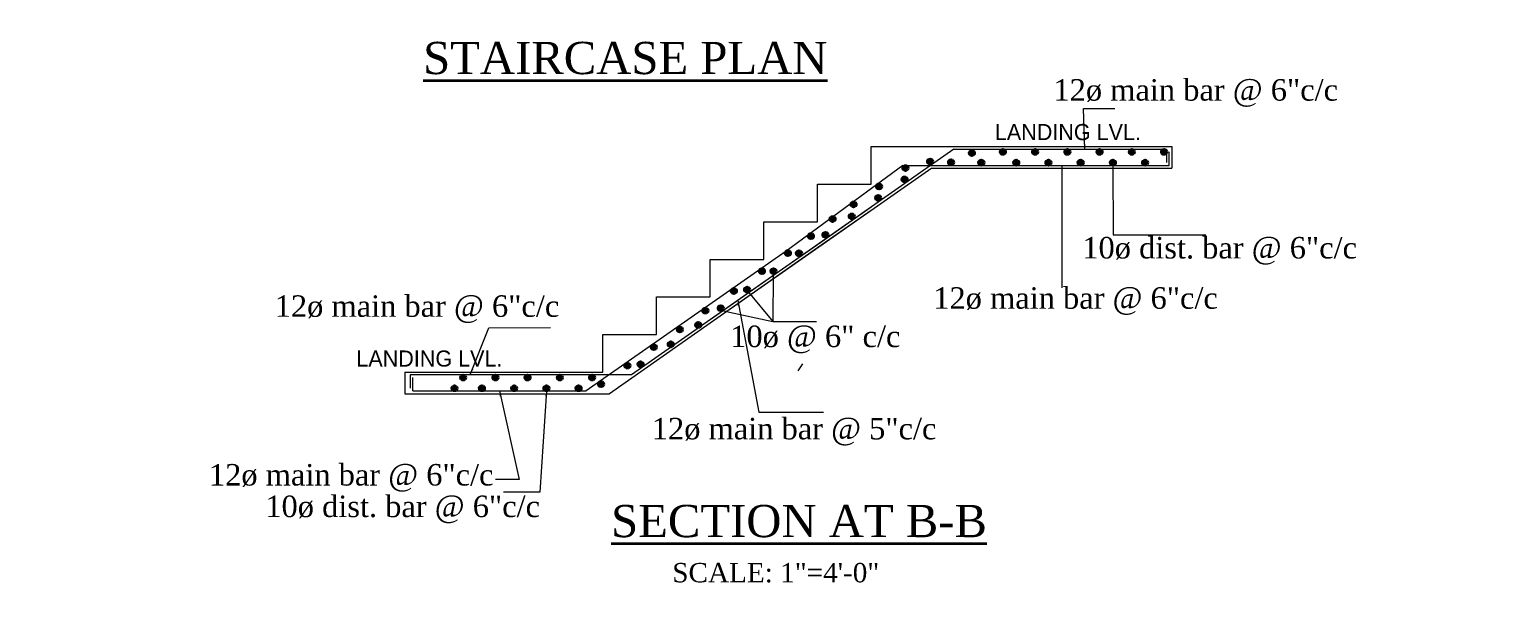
# Model space of a CAD drawing. Header units: inches. Extents: x -12071822 to 12321209, y -1222525 to 1319227.
# Drawn here: x 126614 to 127161, y 49677 to 49889 of the extents above; entities that cross this region are included whole.
import ezdxf
from ezdxf.enums import TextEntityAlignment as Align

# ---------------------------------------------------------------- set-up
doc = ezdxf.new("R2010")
doc.units = ezdxf.units.IN
doc.header["$MEASUREMENT"] = 0
for name, color, linetype, lineweight in [('Hatch', 9, 'Continuous', 9), ('stair', 132, 'Continuous', 13), ('TEXT', 255, 'Continuous', 35), ('WALL SEC', 2, 'Continuous', 35), ('Windows', 151, 'Continuous', 15)]:
    doc.layers.add(name, color=color, linetype=linetype, lineweight=lineweight)
doc.styles.add('NIR', font='COPRGTL.TTF')
doc.styles.get("Standard").update_dxf_attribs({"font": 'arial.ttf'})
doc.styles.add('TIMES', font='times.ttf')
doc.dimstyles.new('Copy of Standard', dxfattribs={"dimtxt": 12, "dimasz": 4, "dimexe": 0, "dimexo": 6, "dimgap": 3, "dimtad": 1, "dimdec": 0, "dimzin": 0, "dimdsep": 46, "dimlunit": 4, "dimtxsty": 'Standard', "dimblk": 'ARCHTICK', "dimcen": 0.09, "dimdle": 3, "dimclrd": 256, "dimadec": 0, "dimazin": 0, "dimtfac": 1, "dimtdec": 0, "dimtofl": 0, "dimtmove": 0, "dimatfit": 3, "dimfxl": 1, "dimfxlon": 1, "dimtolj": 1, "dimtzin": 0, "dimlwd": -1, "dimarcsym": 0})

# ---------------------------------------------------------------- blocks, each defined once
blk = doc.blocks.new('_ArchTick')
at = {"color": 0, "linetype": 'ByBlock', "const_width": 0.15}
blk.add_lwpolyline([(-0.5, -0.5), (0.5, 0.5)], dxfattribs=at)

msp = doc.modelspace()

# ---------------------------------------------------------------- hatches: boundary and pattern name
at = {"layer": 'WALL SEC'}
for points in [[(126963.9, 49843.32, 0.407959), (126964.88, 49842.32), (126964.92, 49842.32, 0.407959), (126965.9, 49843.32, 1)], [(126975.43, 49843.75, 0.407959), (126976.41, 49842.75), (126976.45, 49842.75, 0.407959), (126977.43, 49843.75, 1)], [(126987.43, 49843.75, 0.407959), (126988.41, 49842.75), (126988.45, 49842.75, 0.407959), (126989.43, 49843.75, 1)], [(126999.43, 49843.75, 0.407959), (127000.41, 49842.75), (127000.45, 49842.75, 0.407959), (127001.43, 49843.75, 1)], [(127011.43, 49843.75, 0.407959), (127012.41, 49842.75), (127012.45, 49842.75, 0.407959), (127013.43, 49843.75, 1)], [(127023.43, 49843.75, 0.407959), (127024.41, 49842.75), (127024.45, 49842.75, 0.407959), (127025.43, 49843.75, 1)], [(127035.43, 49843.75, 0.407959), (127036.41, 49842.75), (127036.45, 49842.75, 0.407959), (127037.43, 49843.75, 1)], [(126939.13, 49837.75, 0.407959), (126940.11, 49836.75), (126940.15, 49836.75, 0.407959), (126941.13, 49837.75, 1)], [(126948.3, 49840.16, 0.407959), (126949.28, 49839.16), (126949.32, 49839.16, 0.407959), (126950.3, 49840.16, 1)], [(126956.11, 49839.86, 0.407959), (126957.09, 49838.86), (126957.13, 49838.86, 0.407959), (126958.11, 49839.86, 1)], [(126967.39, 49839.75, 0.407959), (126968.37, 49838.75), (126968.41, 49838.75, 0.407959), (126969.39, 49839.75, 1)], [(126980.39, 49839.75, 0.407959), (126981.37, 49838.75), (126981.41, 49838.75, 0.407959), (126982.39, 49839.75, 1)], [(126992.39, 49839.75, 0.407959), (126993.37, 49838.75), (126993.41, 49838.75, 0.407959), (126994.39, 49839.75, 1)], [(127004.39, 49839.75, 0.407959), (127005.37, 49838.75), (127005.41, 49838.75, 0.407959), (127006.39, 49839.75, 1)], [(127016.39, 49839.75, 0.407959), (127017.37, 49838.75), (127017.41, 49838.75, 0.407959), (127018.39, 49839.75, 1)], [(127028.39, 49839.75, 0.407959), (127029.37, 49838.75), (127029.41, 49838.75, 0.407959), (127030.39, 49839.75, 1)], [(126938.81, 49833.52, 0.407959), (126939.79, 49832.52), (126939.83, 49832.52, 0.407959), (126940.81, 49833.52, 1)], [(126929.3, 49830.86, 0.407959), (126930.28, 49829.86), (126930.32, 49829.86, 0.407959), (126931.3, 49830.86, 1)], [(126919.81, 49824.22, 0.407959), (126920.79, 49823.22), (126920.83, 49823.22, 0.407959), (126921.81, 49824.22, 1)], [(126928.98, 49826.64, 0.407959), (126929.96, 49825.64), (126930, 49825.64, 0.407959), (126930.98, 49826.64, 1)], [(126911.99, 49818.77, 0.407959), (126912.97, 49817.77), (126913.02, 49817.77, 0.407959), (126913.99, 49818.77, 1)], [(126919.15, 49819.76, 0.407959), (126920.13, 49818.76), (126920.17, 49818.76, 0.407959), (126921.15, 49819.76, 1)], [(126903.95, 49812.4, 0.407959), (126904.93, 49811.4), (126904.97, 49811.4, 0.407959), (126905.95, 49812.4, 1)], [(126909.32, 49812.87, 0.407959), (126910.29, 49811.87), (126910.34, 49811.87, 0.407959), (126911.32, 49812.87, 1)], [(126895.37, 49806.06, 0.407959), (126896.35, 49805.06), (126896.39, 49805.06, 0.407959), (126897.37, 49806.06, 1)], [(126899.49, 49805.99, 0.407959), (126900.46, 49804.99), (126900.51, 49804.99, 0.407959), (126901.49, 49805.99, 1)], [(126885.7, 49799.35, 0.407959), (126886.68, 49798.35), (126886.72, 49798.35, 0.407959), (126887.7, 49799.35, 1)], [(126889.99, 49799.35, 0.407959), (126890.97, 49798.35), (126891.01, 49798.35, 0.407959), (126891.99, 49799.35, 1)], [(126875.27, 49791.95, 0.407959), (126876.24, 49790.95), (126876.29, 49790.95, 0.407959), (126877.27, 49791.95, 1)], [(126880.16, 49792.47, 0.407959), (126881.14, 49791.47), (126881.18, 49791.47, 0.407959), (126882.16, 49792.47, 1)], [(126864.62, 49784.66, 0.407959), (126865.6, 49783.66), (126865.64, 49783.66, 0.407959), (126866.62, 49784.66, 1)], [(126870.33, 49785.58, 0.407959), (126871.31, 49784.58), (126871.35, 49784.58, 0.407959), (126872.33, 49785.58, 1)], [(126855.11, 49777.63, 0.407959), (126856.09, 49776.63), (126856.13, 49776.63, 0.407959), (126857.11, 49777.63, 1)], [(126861.99, 49779.32, 0.407959), (126862.97, 49778.32), (126863.01, 49778.32, 0.407959), (126863.99, 49779.32, 1)], [(126851.72, 49772.11, 0.407959), (126852.69, 49771.11), (126852.74, 49771.11, 0.407959), (126853.72, 49772.11, 1)], [(126845.43, 49771.07, 0.407959), (126846.41, 49770.07), (126846.46, 49770.07, 0.407959), (126847.43, 49771.07, 1)], [(126835.6, 49764.19, 0.407959), (126836.58, 49763.19), (126836.63, 49763.19, 0.407959), (126837.6, 49764.19, 1)], [(126840.5, 49764.7, 0.407959), (126841.48, 49763.7), (126841.52, 49763.7, 0.407959), (126842.5, 49764.7, 1)], [(126771.2, 49755.75, 0.407959), (126772.18, 49754.75), (126772.22, 49754.75, 0.407959), (126773.2, 49755.75, 1)], [(126774.43, 49759.75, 0.407959), (126775.41, 49758.75), (126775.45, 49758.75, 0.407959), (126776.43, 49759.75, 1)], [(126781.43, 49755.75, 0.407959), (126782.41, 49754.75), (126782.45, 49754.75, 0.407959), (126783.43, 49755.75, 1)], [(126786.43, 49759.75, 0.407959), (126787.41, 49758.75), (126787.45, 49758.75, 0.407959), (126788.43, 49759.75, 1)], [(126793.43, 49755.75, 0.407959), (126794.41, 49754.75), (126794.45, 49754.75, 0.407959), (126795.43, 49755.75, 1)], [(126798.43, 49759.75, 0.407959), (126799.41, 49758.75), (126799.45, 49758.75, 0.407959), (126800.43, 49759.75, 1)], [(126805.43, 49755.75, 0.407959), (126806.41, 49754.75), (126806.45, 49754.75, 0.407959), (126807.43, 49755.75, 1)], [(126810.43, 49759.75, 0.407959), (126811.41, 49758.75), (126811.45, 49758.75, 0.407959), (126812.43, 49759.75, 1)], [(126817.43, 49755.75, 0.407959), (126818.41, 49754.75), (126818.45, 49754.75, 0.407959), (126819.43, 49755.75, 1)], [(126822.43, 49759.75, 0.407959), (126823.41, 49758.75), (126823.45, 49758.75, 0.407959), (126824.43, 49759.75, 1)], [(126825.77, 49757.31, 0.407959), (126826.75, 49756.31), (126826.79, 49756.31, 0.407959), (126827.77, 49757.31, 1)]]:
    msp.add_hatch(color=256, dxfattribs=at).paths.add_polyline_path(points)

# ---------------------------------------------------------------- linework, layer by layer
at = {"layer": 'Hatch'}
msp.add_line((126998.43, 49838.75), (126998.43, 49793.18), dxfattribs=at)
msp.add_lwpolyline([(127017.39, 49838.75), (127017.43, 49812.93), (127051.97, 49812.93)], dxfattribs=at)
at = {"layer": 'stair'}
for p, q in [((126958.17, 49844.75), (126867.39, 49781.21)), ((126947.39, 49845.75), (127039.39, 49845.75)), ((126958.17, 49844.75), (127037.39, 49844.75)), ((127037.39, 49844.75), (127037.39, 49839.75)), ((127039.39, 49845.75), (127039.39, 49837.75)), ((126939.16, 49838.75), (126895.68, 49806.83)), ((126939.16, 49838.75), (127038.39, 49838.75)), ((127038.39, 49838.75), (127038.39, 49843.75)), ((126949.91, 49837.75), (126867.39, 49779.99)), ((126949.91, 49837.75), (127039.39, 49837.75)), ((126927.39, 49823.21), (126907.39, 49809.21)), ((126927.39, 49821.99), (126907.39, 49807.99)), ((126895.68, 49806.83), (126821.29, 49754.75)), ((126907.39, 49809.21), (126887.39, 49795.21)), ((126907.39, 49807.99), (126887.39, 49793.99)), ((126887.39, 49795.21), (126838.17, 49760.75)), ((126887.39, 49793.99), (126829.91, 49753.75)), ((126901.79, 49764.83), (126900.09, 49762.25)), ((126753.65, 49761.75), (126753.65, 49753.75)), ((126753.65, 49761.75), (126827.39, 49761.75)), ((126838.17, 49760.75), (126755.69, 49760.75)), ((126755.69, 49760.75), (126755.69, 49755.75)), ((126756.65, 49754.75), (126756.65, 49759.75)), ((126753.65, 49753.75), (126829.91, 49753.75)), ((126756.65, 49754.75), (126821.29, 49754.75))]:
    msp.add_line(p, q, dxfattribs=at)
for points in [[(126927.39, 49831.75), (126927.39, 49845.75), (126947.39, 49845.75)], [(126907.39, 49817.75), (126907.39, 49831.75), (126927.39, 49831.75)], [(126887.39, 49803.75), (126887.39, 49817.75), (126907.39, 49817.75)], [(126867.39, 49789.75), (126867.39, 49803.75), (126887.39, 49803.75)], [(126847.39, 49775.75), (126847.39, 49789.75), (126867.39, 49789.75)], [(126827.39, 49761.75), (126827.39, 49775.75), (126847.39, 49775.75)]]:
    msp.add_lwpolyline(points, dxfattribs=at)
at = {"layer": 'WALL SEC'}
for centre in [(126964.9, 49843.32), (126976.43, 49843.75), (126988.43, 49843.75), (127000.43, 49843.75), (127012.43, 49843.75), (127024.43, 49843.75), (127036.43, 49843.75), (126940.13, 49837.75), (126949.3, 49840.17), (126957.11, 49839.87), (126968.39, 49839.75), (126981.39, 49839.75), (126993.39, 49839.75), (127005.39, 49839.75), (127017.39, 49839.75), (127029.39, 49839.75), (126939.81, 49833.52), (126930.3, 49830.87), (126920.81, 49824.22), (126929.98, 49826.64), (126912.99, 49818.77), (126920.15, 49819.76), (126904.95, 49812.41), (126910.32, 49812.88), (126896.37, 49806.07), (126900.49, 49806), (126886.7, 49799.35), (126890.99, 49799.35), (126876.27, 49791.96), (126881.16, 49792.47), (126865.62, 49784.67), (126871.33, 49785.59), (126856.11, 49777.64), (126862.99, 49779.33), (126852.72, 49772.12), (126846.43, 49771.07), (126836.6, 49764.19), (126841.5, 49764.71), (126772.2, 49755.75), (126775.43, 49759.75), (126782.43, 49755.75), (126787.43, 49759.75), (126794.43, 49755.75), (126799.43, 49759.75), (126806.43, 49755.75), (126811.43, 49759.75), (126818.43, 49755.75), (126823.43, 49759.75), (126826.77, 49757.31)]:
    msp.add_circle(centre, 1, dxfattribs=at)
at = {"layer": 'Windows'}
msp.add_circle((127888.68, 49173.51), 6257.09, dxfattribs=at)

# ---------------------------------------------------------------- texts
at = {"char_height": 6, "width": 152.2021, "attachment_point": 1, "style": 'NIR'}
for insert in [(126973.43, 49854.14), (126735.66, 49769.83)]:
    msp.add_mtext('LANDING LVL.', dxfattribs=dict(at, insert=insert))
at = {"layer": 'TEXT', "style": 'TIMES'}
for s, p in [('%%USTAIRCASE PLAN', (126835.81, 49878.73)), ('%%USECTION AT B-B', (126900.5, 49706.35))]:
    msp.add_text(s, height=12, dxfattribs=at).set_placement(p, align=Align.MIDDLE_CENTER)
at = {"layer": 'TEXT', "char_height": 8, "attachment_point": 9, "style": 'TIMES'}
for s, insert in [('12ø main bar @ 6"c/c', (127101.23, 49860.52)), ('10ø dist. bar @ 6"c/c', (127108.29, 49801.76)), ('12ø main bar @ 6"c/c', (126811.22, 49780.04)), ('12ø main bar @ 6"c/c', (127056.47, 49783.05)), ('10ø @ 6" c/c', (126938.25, 49768.77)), ('12ø main bar @ 5"c/c', (126951.66, 49734.43)), ('12ø main bar @ 6"c/c', (126786.73, 49717.24)), ('10ø dist. bar @ 6"c/c', (126804.05, 49705.49))]:
    msp.add_mtext(s, dxfattribs=dict(at, insert=insert))
at = {"layer": 'TEXT', "insert": (126891.84, 49687.05), "char_height": 7.2, "width": 216.4317, "attachment_point": 5, "style": 'TIMES'}
msp.add_mtext('SCALE: 1"=4\'-0"', dxfattribs=at)

# ---------------------------------------------------------------- leaders
at = {"layer": 'Hatch'}
for points in [[(127006.91, 49844.75), (127006.49, 49859.86), (127018.11, 49859.86)], [(126890.91, 49798.43), (126890.72, 49780.63), (126907, 49780.63)], [(126881.73, 49791.6), (126890.72, 49780.63), (126907, 49780.63)], [(126871.71, 49784.69), (126890.72, 49780.63), (126907, 49780.63)], [(126877.67, 49788.41), (126885.52, 49746.87), (126909.63, 49746.87)], [(126778.19, 49761.12), (126784.93, 49778.32), (126808.01, 49778.39)], [(126788.97, 49754.75), (126796.28, 49721.82), (126787.51, 49721.82)], [(126806.43, 49754.75), (126804.01, 49717.06), (126790.43, 49717.06)]]:
    msp.add_leader(points, dimstyle='Copy of Standard', override={"dimasz": 2, "dimtad": 0}, dxfattribs=at)

doc.saveas('drawing.dxf')
